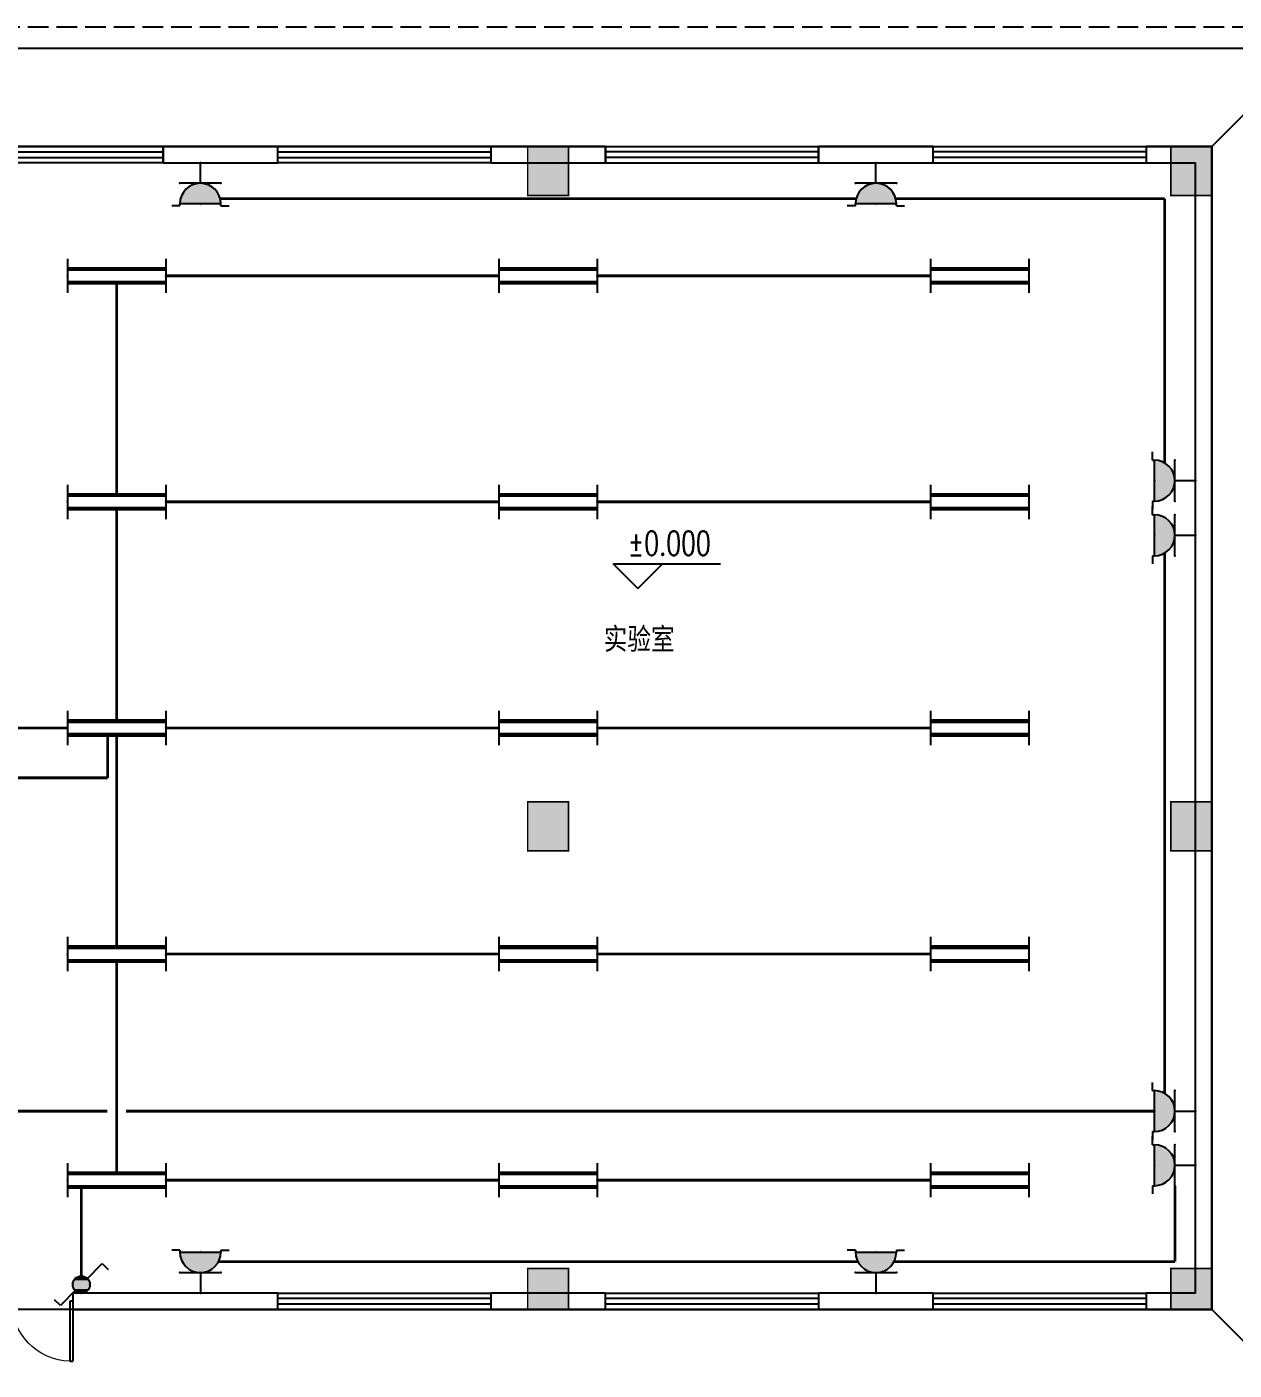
# Model space of a CAD drawing. Extents: x -6243262 to 3079315, y -2914302 to 172723.
# Drawn here: x -2020168 to -2005434, y -719242 to -702842 of the extents above; entities that cross this region are included whole.
import ezdxf

# ---------------------------------------------------------------- set-up
doc = ezdxf.new("R2010")
doc.units = 0
doc.header["$LTSCALE"] = 1000
doc.linetypes.add('DASH', pattern=[0.35, 0.25, -0.1])
for name, color, linetype in [('0-柱网', 2, 'Continuous'), ('DIM_ELEV', 3, 'Continuous'), ('EQUIP-插座', 3, 'Continuous'), ('EQUIP-照明', 3, 'Continuous'), ('PUB_TEXT', 7, 'Continuous'), ('WALL', 9, 'Continuous'), ('WINDOW', 4, 'Continuous'), ('WIRE-插座', 5, 'Continuous'), ('WIRE-照明', 1, 'Continuous')]:
    doc.layers.add(name, color=color, linetype=linetype)
doc.styles.add('-宋体', font='', dxfattribs={"width": 0.8})
doc.styles.add('_TCH_DIM', font='SIMPLEX', dxfattribs={"bigfont": 'GBCBIG'})
doc.styles.get("Standard").update_dxf_attribs({"font": 'gbenor.shx', "bigfont": 'gbcbig.shx'})
doc.styles.get('-宋体').set_extended_font_data('SimSun')

# ---------------------------------------------------------------- blocks, each defined once
blk = doc.blocks.new('1#柱网')
at = {"layer": '0-柱网'}
for points in [[(525855, 93967), (525855, 93367), (526355, 93367), (526355, 93967)], [(533705, 93967), (533705, 93367), (534205, 93367), (534205, 93967)], [(525855, 85967), (525855, 85367), (526355, 85367), (526355, 85967)], [(533705, 85967), (533705, 85367), (534205, 85367), (534205, 85967)], [(525855, 80267), (525855, 79767), (526355, 79767), (526355, 80267)], [(533705, 80267), (533705, 79767), (534205, 79767), (534205, 80267)]]:
    blk.add_hatch(color=0, dxfattribs=at).paths.add_polyline_path(points)
at = {"layer": '0-柱网', "color": 0, "const_width": 20}
for points in [[(525855, 93967), (525855, 93367), (526355, 93367), (526355, 93967), (525855, 93967)], [(533705, 93967), (533705, 93367), (534205, 93367), (534205, 93967), (533705, 93967)], [(525855, 85967), (525855, 85367), (526355, 85367), (526355, 85967), (525855, 85967)], [(533705, 85967), (533705, 85367), (534205, 85367), (534205, 85967), (533705, 85967)], [(525855, 80267), (525855, 79767), (526355, 79767), (526355, 80267), (525855, 80267)], [(533705, 80267), (533705, 79767), (534205, 79767), (534205, 80267), (533705, 80267)]]:
    blk.add_lwpolyline(points, dxfattribs=at)
blk = doc.blocks.new('$WINLIB2D$00000001')
at = {"color": 0}
for points in [[(-0.5, 0.5), (-0.5, -0.5)], [(-0.5, 0.5), (0.5, 0.5)], [(0.5, -0.5), (0.5, 0.5)], [(0.5, 0.1667), (-0.5, 0.1667)], [(0.5, -0.1667), (-0.5, -0.1667)], [(-0.5, -0.5), (0.5, -0.5)]]:
    blk.add_lwpolyline(points, dxfattribs=at)
blk = doc.blocks.new('$DorLib2D$00000002')
at = {"color": 0}
for p, q in [((-0.5, 0), (-0.5, 0.4875)), ((-0.475, 0.4875), (-0.5, 0.4875)), ((-0.475, 0), (-0.475, 0.4875)), ((0.475, 0), (0.475, 0.4875)), ((0.475, 0.4875), (0.5, 0.4875)), ((0.5, 0), (0.5, 0.4875)), ((-0.5, 0), (-0.475, 0)), ((0.5, 0), (0.475, 0))]:
    blk.add_line(p, q, dxfattribs=at)
at = {"color": 0, "lineweight": 13}
for centre, start, end in [((-0.4875, 0), 0, 88.53072), ((0.4875, 0), 91.46928, 180)]:
    blk.add_arc(centre, 0.4875, start, end, dxfattribs=at)
blk = doc.blocks.new('11')
at = {"color": 8, "linetype": 'DASH'}
blk.add_lwpolyline([(1321945.1, -769892.2), (1340016.5, -769892.2)], dxfattribs=at)
at = {"color": 8}
for points in [[(1321945.1, -770152.2), (1338995.1, -770152.2), (1338995.1, -786752.2), (1322995.1, -786752.2), (1322995.1, -788252.2), (1317395.1, -788252.2), (1317395.1, -786752.2), (1301995.1, -786752.2), (1301995.1, -788252.2), (1296395.1, -788252.2), (1296395.1, -770152.2), (1313445.1, -770152.2)], [(1337795.1, -771352.2), (1338995.1, -770152.2)], [(1337795.1, -785552.2), (1338995.1, -786752.2)]]:
    blk.add_lwpolyline(points, dxfattribs=at)
blk.add_lwpolyline([(1297595.1, -771352.2), (1337795.1, -771352.2), (1337795.1, -785552.2), (1321795.1, -785552.2), (1321795.1, -787052.2), (1318595.1, -787052.2), (1318595.1, -785552.2), (1300795.1, -785552.2), (1300795.1, -787052.2), (1297595.1, -787052.2)], close=True, dxfattribs=at)
at = {"layer": 'DIM_ELEV', "color": 8}
for p, q in [((1330790.2, -776750), (1330490.2, -776450)), ((1330490.2, -776450), (1331800.1, -776450)), ((1330790.2, -776750), (1331090.2, -776450))]:
    blk.add_line(p, q, dxfattribs=at)
at = {"layer": 'WALL', "color": 8}
for p, q in [((1326395.1, -771352.2), (1324995.1, -771352.2)), ((1324995.1, -771352.2), (1324995.1, -771552.2)), ((1326395.1, -771552.2), (1326395.1, -771352.2)), ((1330395.1, -771352.2), (1328995.1, -771352.2)), ((1328995.1, -771352.2), (1328995.1, -771552.2)), ((1330395.1, -771552.2), (1330395.1, -771352.2)), ((1334395.1, -771352.2), (1332995.1, -771352.2)), ((1332995.1, -771352.2), (1332995.1, -771552.2)), ((1334395.1, -771552.2), (1334395.1, -771352.2)), ((1337795.1, -771352.2), (1336995.1, -771352.2)), ((1336995.1, -771352.2), (1336995.1, -771552.2)), ((1337795.1, -785552.2), (1337795.1, -771352.2)), ((1324995.1, -771552.2), (1326395.1, -771552.2)), ((1328995.1, -771552.2), (1330395.1, -771552.2)), ((1332995.1, -771552.2), (1334395.1, -771552.2)), ((1336995.1, -771552.2), (1337595.1, -771552.2)), ((1337595.1, -785352.2), (1337595.1, -771552.2)), ((1326395.1, -785352.2), (1323895.1, -785352.2)), ((1323895.1, -785352.2), (1323895.1, -785552.2)), ((1326395.1, -785552.2), (1326395.1, -785352.2)), ((1330395.1, -785352.2), (1328995.1, -785352.2)), ((1328995.1, -785352.2), (1328995.1, -785552.2)), ((1330395.1, -785552.2), (1330395.1, -785352.2)), ((1334395.1, -785352.2), (1332995.1, -785352.2)), ((1332995.1, -785352.2), (1332995.1, -785552.2)), ((1334395.1, -785552.2), (1334395.1, -785352.2)), ((1337595.1, -785352.2), (1336995.1, -785352.2)), ((1336995.1, -785352.2), (1336995.1, -785552.2)), ((1323895.1, -785552.2), (1326395.1, -785552.2)), ((1328995.1, -785552.2), (1330395.1, -785552.2)), ((1332995.1, -785552.2), (1334395.1, -785552.2)), ((1336995.1, -785552.2), (1337795.1, -785552.2))]:
    blk.add_line(p, q, dxfattribs=at)
at = {"layer": 'WINDOW', "color": 8}
blk.add_line((1323895.1, -785552.2), (1322395.1, -785552.2), dxfattribs=at)
at = {"layer": '0-柱网', "color": 8}
blk.add_blockref('1#柱网', (803590.1, -865319.4), dxfattribs=at)
at = {"layer": 'WINDOW', "color": 8, "rotation": 180}
for name, p, xscale, yscale, zscale in [('$WINLIB2D$00000001', (1323695.1, -771452.2), 2600, 200, 2600), ('$WINLIB2D$00000001', (1327695.1, -771452.2), 2600, -200, 2600), ('$WINLIB2D$00000001', (1331695.1, -771452.2), -2600, -200, -2600), ('$WINLIB2D$00000001', (1335695.1, -771452.2), -2600, 200, -2600), ('$WINLIB2D$00000001', (1327695.1, -785452.2), -2600, 200, -2600), ('$WINLIB2D$00000001', (1331695.1, -785452.2), -2600, 200, -2600), ('$WINLIB2D$00000001', (1335695.1, -785452.2), -2600, 200, -2600), ('$DorLib2D$00000002', (1323145.1, -785452.2), -1500, 1500, -1500)]:
    blk.add_blockref(name, p, dxfattribs=dict(at, xscale=xscale, yscale=yscale, zscale=zscale))
at = {"layer": 'DIM_ELEV', "color": 7, "style": '_TCH_DIM', "width": 0.705882}
blk.add_text('%%P0.000', height=297.5, dxfattribs=at).set_placement((1330670.1, -776345))
at = {"layer": 'PUB_TEXT', "color": 8, "style": '-宋体', "width": 0.8}
blk.add_text('实验室', height=264.35, dxfattribs=at).set_placement((1330373.4, -777495.7))
blk = doc.blocks.new('$equip$00001160')
for p, q in [((-1.2, 0.417), (-1.2, -0.417)), ((1.2, 0.417), (1.2, -0.417)), ((-1.2, 0.167), (1.2, 0.167)), ((-1.2, -0.167), (1.2, -0.167))]:
    blk.add_line(p, q)
at = {"const_width": 0.1}
for points in [[(-1.2, 0.167), (1.2, 0.167)], [(-1.2, -0.167), (1.2, -0.167)]]:
    blk.add_lwpolyline(points, dxfattribs=at)
at = {"layer": 'EQUIP-照明'}
for p in [(-1.2, 0), (0, 0.167), (1.2, 0), (0, -0.167)]:
    blk.add_point(p, dxfattribs=at)
at = {"layer": 'EQUIP-照明', "flags": 9}
blk.add_attdef('A', (0, 0), '', height=0.00002, dxfattribs=at)
blk = doc.blocks.new('$equip$00001208')
for p, q in [((0.147, 0.356), (0.512, 0.72)), ((0.512, 0.72), (0.653, 0.579)), ((-0.147, 0.061), (-0.512, -0.304)), ((-0.512, -0.304), (-0.653, -0.162))]:
    blk.add_line(p, q)
blk.add_circle((0, 0.208), 0.208)
for points in [[(-0.104, 0.389), (0.104, 0.389), (-0.18, 0.312), (0.18, 0.312)], [(0, 0.417), (0, 0.417), (-0.104, 0.389), (0.104, 0.389)], [(-0.18, 0.312), (0.18, 0.312), (-0.208, 0.208), (0.208, 0.208)], [(-0.18, 0.104), (0.18, 0.104), (-0.208, 0.208), (0.208, 0.208)], [(-0.104, 0.028), (0.104, 0.028), (-0.18, 0.104), (0.18, 0.104)], [(0, 0), (0, 0), (-0.104, 0.028), (0.104, 0.028)]]:
    blk.add_solid(points)
at = {"layer": 'EQUIP-照明'}
for p in [(0, 0.417), (-0.208, 0.208), (0, 0), (0.208, 0.208)]:
    blk.add_point(p, dxfattribs=at)
at = {"layer": 'EQUIP-照明', "flags": 9}
blk.add_attdef('A', (0, 0), '', height=0.00002, dxfattribs=at)
blk = doc.blocks.new('$equip$00001240')
for p, q in [((-0.5, 1.05), (-0.7, 1.05)), ((-0.5, 1.05), (-0.5, 1)), ((-0.5, 1), (0.5, 1)), ((0.5, 1.05), (0.7, 1.05)), ((0.5, 1.05), (0.5, 1)), ((-0.5, 0.5), (0.5, 0.5)), ((0, 0.5), (0, 0))]:
    blk.add_line(p, q)
blk.add_arc((0, 1), 0.5, 180, 0)
for points in [[(0.433, 0.75), (-0.433, 0.75), (0.5, 1), (-0.5, 1)], [(0.25, 0.567), (-0.25, 0.567), (0.433, 0.75), (-0.433, 0.75)], [(0, 0.5), (0, 0.5), (0.25, 0.567), (-0.25, 0.567)]]:
    blk.add_solid(points)
at = {"layer": 'EQUIP-照明'}
for p in [(0, 1), (-0.5, 0.5), (0.5, 0.5), (0, 0)]:
    blk.add_point(p, dxfattribs=at)
at = {"layer": 'EQUIP-照明', "flags": 9}
blk.add_attdef('A', (0, 0), '', height=0.00002, dxfattribs=at)

msp = doc.modelspace()

# ---------------------------------------------------------------- linework, layer by layer
at = {"layer": 'WIRE-插座', "linetype": 'Continuous', "const_width": 35}
for points in [[(-2017808.3, -704939.1), (-2010048, -704939.1)], [(-2009563.8, -704939.1), (-2006280.9, -704939.1)], [(-2006280.9, -708165.5), (-2006280.9, -704939.1)], [(-2006280.9, -715863), (-2006280.9, -709265.4)], [(-2021205.9, -716079.5), (-2019185.1, -716079.5)], [(-2018960.1, -716079.5), (-2006405.9, -716079.5)], [(-2006155.9, -717916.6), (-2006155.9, -716990.4)], [(-2017828.4, -717916.6), (-2010027.9, -717916.6)], [(-2009583.9, -717916.6), (-2006155.9, -717916.6)]]:
    msp.add_lwpolyline(points, dxfattribs=at)
at = {"layer": 'WIRE-照明', "linetype": 'Continuous', "const_width": 35}
for points in [[(-2019072.6, -708558.2), (-2019072.6, -705964.9)], [(-2018472.6, -705881.6), (-2014405.9, -705881.6)], [(-2013205.9, -705881.6), (-2009139.2, -705881.6)], [(-2018472.6, -708641.6), (-2014405.9, -708641.6)], [(-2013205.9, -708641.6), (-2009139.2, -708641.6)], [(-2019072.6, -711318.2), (-2019072.6, -708724.9)], [(-2029240.3, -711401.6), (-2019672.6, -711401.6)], [(-2018472.6, -711401.6), (-2014405.9, -711401.6)], [(-2013205.9, -711401.6), (-2009139.2, -711401.6)], [(-2019181.9, -712011.4), (-2019181.9, -711484.9)], [(-2019072.6, -714078.2), (-2019072.6, -711484.9)], [(-2021497.6, -712011.4), (-2019181.9, -712011.4)], [(-2018472.6, -714161.6), (-2014405.9, -714161.6)], [(-2013205.9, -714161.6), (-2009139.2, -714161.6)], [(-2019072.6, -716838.2), (-2019072.6, -714244.9)], [(-2019503.4, -718093.2), (-2019503.4, -717004.9)], [(-2018472.6, -716921.6), (-2014405.9, -716921.6)], [(-2013205.9, -716921.6), (-2009139.2, -716921.6)]]:
    msp.add_lwpolyline(points, dxfattribs=at)

# ---------------------------------------------------------------- block references
msp.add_blockref('11', (-3343501, 67050.6))
at = {"layer": 'EQUIP-插座'}
for p, xscale, yscale, zscale, rotation in [((-2018050.4, -704501.6), 500, 500, 500, 180), ((-2009805.9, -704501.6), 500, 500, 500, 180), ((-2005905.9, -708382), 500, 500, 500, 90), ((-2005905.9, -709048.9), 500, 500, 500, 90), ((-2005905.9, -716079.5), 500.0000000000002, 500.0000000000002, 500.0000000000002, 89.99999999999999), ((-2005905.9, -716740.4), 500, 500, 500, 90)]:
    msp.add_blockref('$equip$00001240', p, dxfattribs=dict(at, xscale=xscale, yscale=yscale, zscale=zscale, rotation=rotation))
at = {"layer": 'EQUIP-插座', "xscale": 500, "yscale": 500, "zscale": 500}
for p in [(-2018050.4, -718301.6), (-2009805.9, -718301.6)]:
    msp.add_blockref('$equip$00001240', p, dxfattribs=at)
at = {"layer": 'EQUIP-照明', "xscale": 500, "yscale": 500, "zscale": 500}
for name, p in [('$equip$00001160', (-2019072.6, -705881.6)), ('$equip$00001160', (-2013805.9, -705881.6)), ('$equip$00001160', (-2008539.2, -705881.6)), ('$equip$00001160', (-2019072.6, -708641.6)), ('$equip$00001160', (-2013805.9, -708641.6)), ('$equip$00001160', (-2008539.2, -708641.6)), ('$equip$00001160', (-2019072.6, -711401.6)), ('$equip$00001160', (-2013805.9, -711401.6)), ('$equip$00001160', (-2008539.2, -711401.6)), ('$equip$00001160', (-2019072.6, -714161.6)), ('$equip$00001160', (-2013805.9, -714161.6)), ('$equip$00001160', (-2008539.2, -714161.6)), ('$equip$00001160', (-2019072.6, -716921.6)), ('$equip$00001160', (-2013805.9, -716921.6)), ('$equip$00001160', (-2008539.2, -716921.6)), ('$equip$00001208', (-2019503.4, -718301.6))]:
    msp.add_blockref(name, p, dxfattribs=at)

doc.saveas('drawing.dxf')
